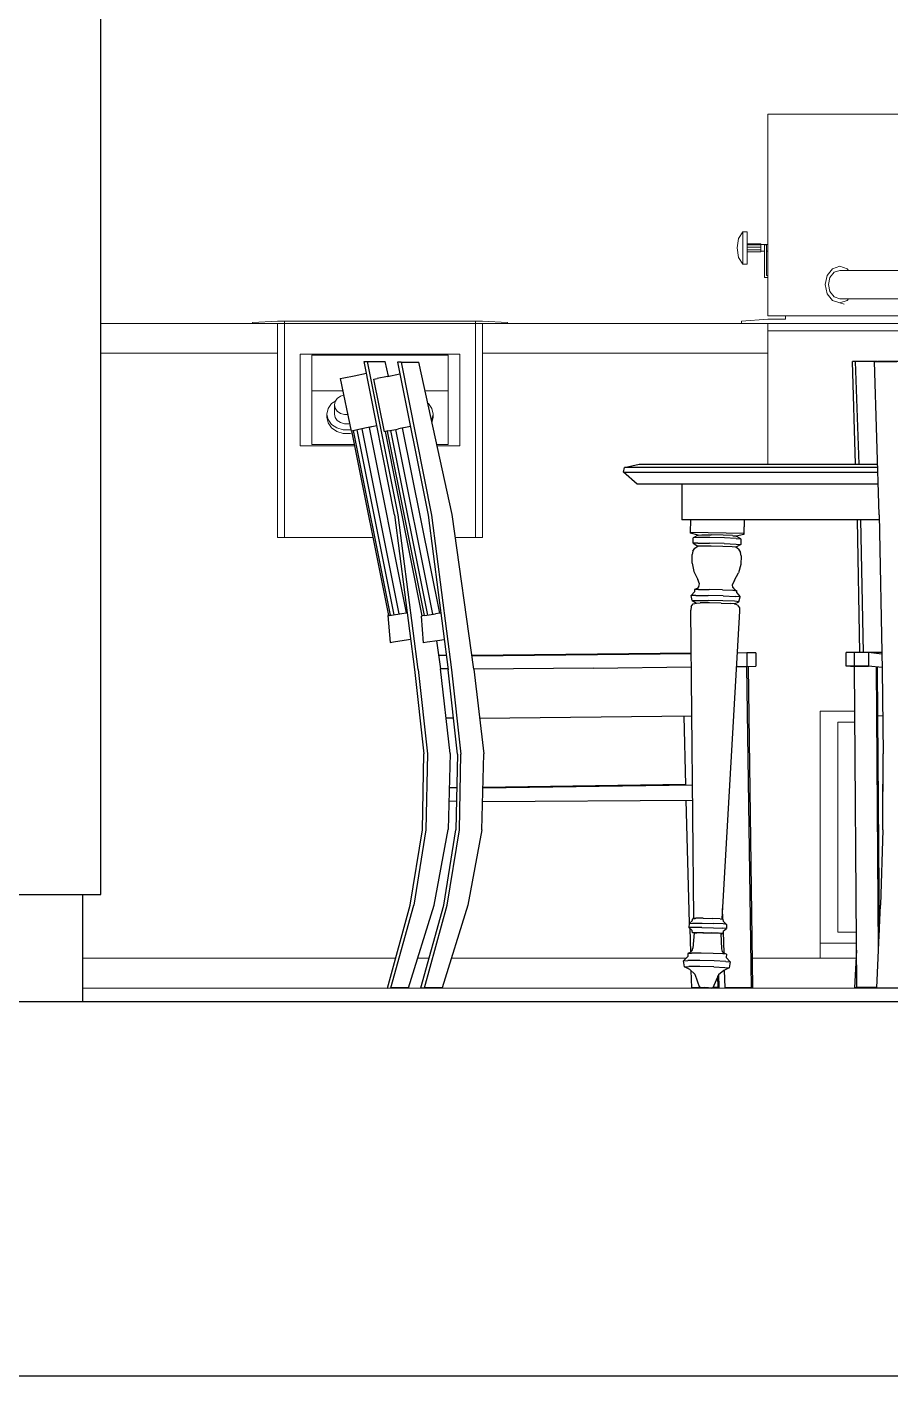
# Model space of a CAD drawing. Header units: inches. Extents: x 0 to 22102, y -19958 to 0.
# Drawn here: x 18659.5 to 18707.8, y -9815.3 to -9739.7 of the extents above; entities that cross this region are included whole.
import ezdxf

# ---------------------------------------------------------------- set-up
doc = ezdxf.new("R2010")
doc.units = ezdxf.units.IN
doc.header["$MEASUREMENT"] = 0
doc.linetypes.add('HIDDEN2', pattern=[0.1875, 0.125, -0.0625])
for name, color, linetype in [('2', 2, 'Continuous'), ('6', 6, 'Continuous'), ('DOOR', 1, 'Continuous')]:
    doc.layers.add(name, color=color, linetype=linetype)

msp = doc.modelspace()

# ---------------------------------------------------------------- linework, layer by layer
at = {"layer": '2', "linetype": 'HIDDEN2'}
msp.add_line((18551.31181, -9794.30852), (19986.51546, -9794.30852), dxfattribs=at)
at = {"layer": '6'}
for p, q in [((18663.59246, -9788.30852), (18663.59246, -9671.90768)), ((18645.59246, -9788.30852), (18663.59246, -9788.30852)), ((18638.68027, -9794.30852), (18766.50465, -9794.30852)), ((18766.50465, -9815.30852), (18618.68027, -9815.30852))]:
    msp.add_line(p, q, dxfattribs=at)
at = {"layer": '6', "color": 30, "true_color": 0xf8991e}
msp.add_line((18662.59246, -9794.30852), (18662.59246, -9788.30852), dxfattribs=at)
at = {"layer": 'DOOR', "color": 4, "linetype": 'Continuous', "lineweight": 18, "transparency": 33554687}
for p, q in [((18700.98082, -9744.57171), (18700.98082, -9755.88051)), ((18700.98082, -9744.57171), (18737.85582, -9744.57171)), ((18699.25162, -9752.07002), (18699.32432, -9751.53452)), ((18699.57442, -9751.16662), (18699.32432, -9751.53452)), ((18699.57442, -9752.97352), (18699.57442, -9751.16662)), ((18699.81942, -9751.16662), (18699.57442, -9751.16662)), ((18699.81942, -9752.97352), (18699.81942, -9751.16662)), ((18699.32432, -9752.60562), (18699.25162, -9752.07002)), ((18700.58012, -9751.83772), (18699.81942, -9751.83772)), ((18699.81942, -9751.89212), (18700.58012, -9751.89212)), ((18699.81942, -9752.02972), (18700.58012, -9752.02972)), ((18700.58012, -9752.18622), (18699.81942, -9752.18622)), ((18700.58012, -9752.28842), (18699.81942, -9752.28842)), ((18700.58012, -9751.83772), (18700.58012, -9752.28842)), ((18700.58012, -9751.88692), (18700.98082, -9751.88692)), ((18700.78242, -9752.25321), (18700.58012, -9752.25321)), ((18700.78242, -9751.90252), (18700.89742, -9751.90252)), ((18700.78242, -9751.90252), (18700.78242, -9753.72202)), ((18700.89742, -9751.90252), (18700.89742, -9753.62392)), ((18700.98082, -9752.25321), (18700.89742, -9752.25321)), ((18699.57442, -9752.97352), (18699.32432, -9752.60562)), ((18699.57442, -9752.97352), (18699.81942, -9752.97352)), ((18704.59692, -9753.23822), (18705.01232, -9753.10122)), ((18705.01232, -9753.10122), (18705.42782, -9753.23822)), ((18700.78242, -9753.72202), (18700.98082, -9753.72202)), ((18700.89742, -9753.62392), (18700.98082, -9753.62392)), ((18704.18142, -9754.12382), (18704.29272, -9753.61252)), ((18704.29272, -9753.61252), (18704.59692, -9753.23822)), ((18704.45372, -9753.72692), (18704.36732, -9754.12382)), ((18704.45372, -9753.72692), (18704.68982, -9753.43632)), ((18704.68982, -9753.43632), (18705.01232, -9753.33002)), ((18733.82262, -9753.33002), (18705.01392, -9753.33002)), ((18705.50241, -9753.33002), (18705.42782, -9753.23822)), ((18704.29272, -9754.63512), (18704.18142, -9754.12382)), ((18704.36732, -9754.12382), (18704.45372, -9754.52072)), ((18704.68982, -9754.81122), (18704.45372, -9754.52072)), ((18704.59692, -9755.00942), (18704.29272, -9754.63512)), ((18705.01232, -9755.14641), (18704.59692, -9755.00942)), ((18704.68982, -9754.81122), (18705.01232, -9754.91762)), ((18705.42782, -9755.00942), (18705.01232, -9755.14641)), ((18705.25219, -9755.2255), (18705.01232, -9755.14641)), ((18705.01392, -9754.91762), (18733.82262, -9754.91762)), ((18705.50241, -9754.91762), (18705.42782, -9755.00942)), ((18699.49662, -9756.18181), (18700.98082, -9756.06002)), ((18737.85582, -9755.88051), (18700.98082, -9755.88051)), ((18701.96042, -9756.06002), (18700.98082, -9756.06002)), ((18701.96042, -9756.06002), (18701.96042, -9755.88051)), ((18673.49022, -9756.30852), (18663.59246, -9756.30852)), ((18673.49043, -9756.18112), (18672.08952, -9756.25762)), ((18672.08952, -9756.30852), (18672.08952, -9756.25762)), ((18673.49022, -9756.30852), (18673.49022, -9757.97822)), ((18684.99042, -9756.18112), (18673.49043, -9756.18112)), ((18673.49043, -9756.30852), (18673.88773, -9756.30752)), ((18684.99042, -9756.30852), (18673.49043, -9756.30852)), ((18673.88773, -9756.18112), (18673.88773, -9756.30752)), ((18673.88773, -9756.30132), (18684.59313, -9756.30132)), ((18673.88773, -9756.30752), (18684.59313, -9756.30752)), ((18673.88773, -9768.30852), (18673.88773, -9756.30852)), ((18684.59313, -9756.30132), (18684.59313, -9756.18112)), ((18684.59313, -9756.30752), (18684.99042, -9756.30852)), ((18684.59313, -9768.30852), (18684.59313, -9756.30852)), ((18684.99042, -9756.18112), (18686.39142, -9756.25762)), ((18684.99042, -9768.30852), (18684.99042, -9756.30852)), ((18684.99082, -9757.97822), (18684.99082, -9756.30852)), ((18750.89452, -9756.30852), (18684.99082, -9756.30852)), ((18686.39142, -9756.25762), (18686.39142, -9756.30852)), ((18699.49662, -9756.30852), (18699.49662, -9756.18181)), ((18700.98082, -9756.30852), (18700.98082, -9764.18505)), ((18737.85582, -9756.71002), (18700.98082, -9756.71002)), ((18673.49022, -9757.97822), (18663.59246, -9757.97822)), ((18673.49043, -9757.97822), (18673.49043, -9768.30852)), ((18674.77092, -9758.01742), (18674.77092, -9763.16022)), ((18683.70993, -9758.01742), (18674.77092, -9758.01742)), ((18683.06183, -9758.08592), (18675.41902, -9758.08592)), ((18675.41902, -9763.09172), (18675.41902, -9758.08592)), ((18675.41902, -9758.09142), (18683.06183, -9758.09142)), ((18683.06183, -9763.09172), (18683.06183, -9758.08592)), ((18683.70993, -9758.01742), (18683.70993, -9763.16022)), ((18700.98082, -9757.97822), (18684.99082, -9757.97822)), ((18684.99082, -9768.30852), (18684.99093, -9757.97822)), ((18675.41902, -9760.08991), (18677.15627, -9760.08991)), ((18676.75957, -9760.63877), (18676.52282, -9760.80042)), ((18676.73342, -9760.67562), (18676.69232, -9760.86511)), ((18676.73342, -9760.67562), (18676.85162, -9760.50902)), ((18676.85162, -9760.50902), (18677.03282, -9760.38532)), ((18677.2064, -9760.33394), (18677.03282, -9760.38532)), ((18681.76477, -9760.08991), (18683.06183, -9760.08991)), ((18676.26302, -9761.38101), (18676.33003, -9761.07212)), ((18676.26302, -9761.38101), (18676.33003, -9761.69002)), ((18676.26302, -9761.38101), (18676.26302, -9761.57532)), ((18676.33003, -9761.07212), (18676.52282, -9760.80042)), ((18676.73342, -9761.05462), (18676.69232, -9760.86511)), ((18676.69232, -9761.38101), (18676.69232, -9760.86511)), ((18676.69232, -9761.38101), (18676.73342, -9761.57052)), ((18676.73342, -9761.05462), (18676.85162, -9761.22122)), ((18677.03282, -9761.34482), (18676.85162, -9761.22122)), ((18677.25512, -9761.41062), (18677.03282, -9761.34482)), ((18677.25512, -9761.41062), (18677.42756, -9761.41062)), ((18681.95812, -9760.80042), (18681.91391, -9760.77023)), ((18681.95812, -9760.80042), (18682.15093, -9761.07212)), ((18682.15093, -9761.07212), (18682.21783, -9761.38101)), ((18682.21783, -9761.38101), (18682.15093, -9761.69002)), ((18682.21783, -9761.38101), (18682.21783, -9761.57532)), ((18676.33003, -9761.88422), (18676.26302, -9761.57532)), ((18676.33003, -9761.69002), (18676.52282, -9761.96172)), ((18676.52282, -9762.15592), (18676.33003, -9761.88422)), ((18676.52282, -9761.96172), (18676.81822, -9762.16332)), ((18676.81822, -9762.35762), (18676.52282, -9762.15592)), ((18676.85162, -9761.73712), (18676.73342, -9761.57052)), ((18676.81822, -9762.16332), (18677.18053, -9762.27062)), ((18677.03282, -9761.86072), (18676.85162, -9761.73712)), ((18677.25512, -9761.92652), (18677.03282, -9761.86072)), ((18677.49163, -9761.92652), (18677.25512, -9761.92652)), ((18677.53113, -9761.91482), (18677.49163, -9761.92652)), ((18682.15093, -9761.69002), (18682.12389, -9761.72811)), ((18682.21783, -9761.57532), (18682.1545, -9761.86772)), ((18677.18053, -9762.46492), (18676.81822, -9762.35762)), ((18677.18053, -9762.27062), (18677.56612, -9762.27062)), ((18677.56612, -9762.46492), (18677.18053, -9762.46492)), ((18677.56612, -9762.27062), (18677.60203, -9762.25998)), ((18677.68708, -9762.4291), (18677.56612, -9762.46492)), ((18677.83326, -9763.16022), (18674.77092, -9763.16022)), ((18677.83434, -9763.16562), (18674.77092, -9763.16562)), ((18677.81957, -9763.09172), (18675.41902, -9763.09172)), ((18683.06183, -9763.09172), (18682.42282, -9763.09172)), ((18683.70993, -9763.16022), (18682.43783, -9763.16022)), ((18683.70993, -9763.16562), (18682.43902, -9763.16562)), ((18673.49043, -9768.30852), (18678.86266, -9768.30852)), ((18683.465, -9768.30852), (18684.99042, -9768.30852)), ((18705.84199, -9778.04652), (18703.91832, -9778.04652)), ((18703.91832, -9778.04652), (18703.91832, -9791.88882)), ((18704.89932, -9778.65842), (18705.84638, -9778.65842)), ((18704.89932, -9778.65842), (18704.89932, -9790.43452)), ((18704.89932, -9790.43452), (18705.93087, -9790.43452)), ((18703.91832, -9791.04652), (18705.93526, -9791.04652)), ((18662.59246, -9791.88882), (18680.11885, -9791.88882)), ((18681.99437, -9791.88882), (18681.35806, -9791.88882)), ((18696.39342, -9791.88882), (18683.23365, -9791.88882)), ((18700.09536, -9791.88882), (18705.9171, -9791.88882))]:
    msp.add_line(p, q, dxfattribs=at)
at = {"layer": 'DOOR', "color": 4, "linetype": 'Continuous', "lineweight": 25, "transparency": 33554687}
for p, q in [((18677.79137, -9759.23696), (18678.48114, -9759.09497)), ((18678.35173, -9758.44633), (18678.54727, -9758.44421)), ((18680.06338, -9767.02608), (18678.35173, -9758.44633)), ((18678.54727, -9758.44421), (18679.5349, -9758.43352)), ((18680.25891, -9767.02397), (18678.54727, -9758.44421)), ((18679.71664, -9759.26345), (18679.5349, -9758.43352)), ((18679.66639, -9759.27378), (18680.35616, -9759.13194)), ((18680.42229, -9758.48188), (18680.22676, -9758.484)), ((18680.22676, -9758.484), (18681.93841, -9767.05455)), ((18680.42229, -9758.48188), (18681.40992, -9758.4712)), ((18680.42229, -9758.48188), (18682.13394, -9767.05243)), ((18683.28427, -9767.02138), (18681.40992, -9758.4712)), ((18705.87769, -9758.43352), (18705.72126, -9758.44421)), ((18705.89281, -9764.18505), (18705.72126, -9758.44421)), ((18705.87769, -9758.43352), (18706.06732, -9764.18505)), ((18707.08897, -9758.43559), (18705.87769, -9758.43352)), ((18706.96289, -9758.44421), (18707.11932, -9758.43352)), ((18707.21928, -9767.02397), (18706.96289, -9758.44421)), ((18706.96289, -9758.44421), (18708.1975, -9758.44633)), ((18708.35393, -9758.43563), (18707.11932, -9758.43352)), ((18677.01394, -9759.397), (18677.20909, -9759.35682)), ((18677.01394, -9759.397), (18677.6182, -9762.33867)), ((18677.20909, -9759.35682), (18677.79137, -9759.23696)), ((18678.88897, -9759.43365), (18679.08412, -9759.39352)), ((18679.49323, -9762.37216), (18678.88897, -9759.43365)), ((18679.66639, -9759.27378), (18679.08412, -9759.39352)), ((18678.39563, -9762.17863), (18677.81335, -9762.29849)), ((18679.06868, -9762.04008), (18678.39563, -9762.17863)), ((18678.74545, -9762.10662), (18678.63559, -9762.12924)), ((18678.6356, -9762.12932), (18680.71331, -9772.52605)), ((18680.94371, -9762.07389), (18680.27065, -9762.2123)), ((18682.58834, -9772.54861), (18680.51063, -9762.16304)), ((18677.81335, -9762.29849), (18677.6182, -9762.33867)), ((18679.73561, -9772.67442), (18677.66699, -9762.32862)), ((18679.83411, -9772.65947), (18677.76457, -9762.30854)), ((18680.03029, -9772.6297), (18677.95893, -9762.26858)), ((18680.32416, -9772.58511), (18678.25006, -9762.2086)), ((18679.68838, -9762.33203), (18679.49323, -9762.37216)), ((18681.61064, -9772.69683), (18679.54202, -9762.36213)), ((18679.63959, -9762.34206), (18681.70914, -9772.68189)), ((18679.68838, -9762.33203), (18680.12509, -9762.24223)), ((18679.83396, -9762.30215), (18681.90532, -9772.65216)), ((18680.12509, -9762.24223), (18680.27065, -9762.2123)), ((18682.19919, -9772.60761), (18680.12509, -9762.24223)), ((18692.88454, -9764.64991), (18692.94612, -9764.38814)), ((18692.94612, -9764.38814), (18693.76677, -9764.18505)), ((18707.14051, -9764.38814), (18692.94612, -9764.38814)), ((18693.76677, -9764.18505), (18707.13445, -9764.18505)), ((18693.64857, -9765.30729), (18692.88454, -9764.64991)), ((18692.88454, -9764.64991), (18707.14834, -9764.64991)), ((18707.16798, -9765.30729), (18693.64857, -9765.30729)), ((18696.15663, -9765.30729), (18696.15663, -9767.30729)), ((18680.06338, -9767.02608), (18681.18189, -9775.7056)), ((18681.37742, -9775.70348), (18680.25891, -9767.02397)), ((18681.93841, -9767.05455), (18683.05692, -9775.72475)), ((18682.13394, -9767.05243), (18683.25245, -9775.72263)), ((18684.50178, -9775.69229), (18683.28427, -9767.02138)), ((18707.22458, -9767.30729), (18696.15663, -9767.30729)), ((18696.63963, -9767.99587), (18696.65622, -9767.32403)), ((18699.65846, -9767.30729), (18699.6378, -9768.14394)), ((18699.65755, -9767.30729), (18699.63872, -9768.0699)), ((18705.98295, -9767.30729), (18706.12213, -9774.75113)), ((18706.16633, -9767.30729), (18706.31895, -9774.75113)), ((18707.21928, -9767.02397), (18707.38157, -9775.70348)), ((18696.63871, -9768.0699), (18696.63963, -9767.99587)), ((18697.07345, -9768.16861), (18696.63871, -9768.0699)), ((18696.63963, -9767.99587), (18699.63872, -9768.0699)), ((18697.07345, -9768.16861), (18696.79905, -9768.31808)), ((18697.07345, -9768.16861), (18697.2765, -9768.1582)), ((18697.2765, -9768.1582), (18697.80771, -9768.16179)), ((18698.46417, -9768.17799), (18697.80771, -9768.16179)), ((18698.99514, -9768.20063), (18698.46417, -9768.17799)), ((18698.99514, -9768.20063), (18699.19781, -9768.22105)), ((18699.19781, -9768.22105), (18699.03442, -9768.22942)), ((18699.6378, -9768.14394), (18699.19781, -9768.22105)), ((18699.4645, -9768.38388), (18699.19781, -9768.22105)), ((18699.6378, -9768.14394), (18699.63872, -9768.0699)), ((18696.78033, -9769.06957), (18696.89345, -9768.90556)), ((18696.79134, -9768.63039), (18696.79905, -9768.31808)), ((18697.0461, -9768.61734), (18696.79134, -9768.63039)), ((18696.79134, -9768.63039), (18697.05803, -9768.79323)), ((18697.05381, -9768.30503), (18696.79905, -9768.31808)), ((18696.89345, -9768.90556), (18697.05803, -9768.79323)), ((18697.0461, -9768.61734), (18697.71261, -9768.62184)), ((18697.72033, -9768.30953), (18697.05381, -9768.30503)), ((18697.26108, -9768.78282), (18697.05803, -9768.79323)), ((18697.79228, -9768.78641), (18697.26108, -9768.78282)), ((18698.53628, -9768.64217), (18697.71261, -9768.62184)), ((18698.544, -9768.32986), (18697.72033, -9768.30953)), ((18698.44875, -9768.80261), (18697.79228, -9768.78641)), ((18698.97972, -9768.82525), (18698.44875, -9768.80261)), ((18698.53628, -9768.64217), (18699.2025, -9768.67057)), ((18699.21021, -9768.35826), (18698.544, -9768.32986)), ((18699.18238, -9768.84567), (18698.97972, -9768.82525)), ((18699.45679, -9768.69619), (18699.18238, -9768.84567)), ((18699.34122, -9768.96598), (18699.18238, -9768.84567)), ((18699.2025, -9768.67057), (18699.45679, -9768.69619)), ((18699.21021, -9768.35826), (18699.4645, -9768.38388)), ((18699.34122, -9768.96598), (18699.44611, -9769.13538)), ((18699.4645, -9768.38388), (18699.45679, -9768.69619)), ((18696.72834, -9769.74565), (18696.73383, -9769.26329)), ((18696.72834, -9769.74565), (18696.83491, -9770.21613)), ((18696.78033, -9769.06957), (18696.73383, -9769.26329)), ((18699.48299, -9769.33116), (18699.44611, -9769.13538)), ((18699.48299, -9769.33116), (18699.46467, -9769.8132)), ((18696.83491, -9770.21613), (18697.04775, -9770.64906)), ((18699.10106, -9770.69975), (18699.335, -9770.27784)), ((18699.46467, -9769.8132), (18699.335, -9770.27784)), ((18696.87343, -9771.22567), (18696.87035, -9771.35036)), ((18697.01835, -9771.17022), (18696.87343, -9771.22567)), ((18697.10027, -9771.21405), (18696.87343, -9771.22567)), ((18697.11821, -9771.05148), (18697.01835, -9771.17022)), ((18697.14797, -9770.89923), (18697.04775, -9770.64906)), ((18697.10027, -9771.21405), (18697.69372, -9771.21805)), ((18697.11821, -9771.05148), (18697.14797, -9770.89923)), ((18698.4271, -9771.23616), (18697.69372, -9771.21805)), ((18698.4271, -9771.23616), (18699.02029, -9771.26144)), ((18699.10106, -9770.69975), (18698.98861, -9770.94467)), ((18699.01082, -9771.0982), (18698.98861, -9770.94467)), ((18699.01082, -9771.0982), (18699.1047, -9771.22172)), ((18699.02029, -9771.26144), (18699.24671, -9771.28425)), ((18699.1047, -9771.22172), (18699.24671, -9771.28425)), ((18696.87035, -9771.35036), (18696.68416, -9771.56277)), ((18696.94557, -9771.54938), (18696.68416, -9771.56277)), ((18696.73248, -9771.84103), (18696.68416, -9771.56277)), ((18696.73248, -9771.84103), (18696.98334, -9771.82818)), ((18696.73248, -9771.84103), (18696.97938, -9771.97829)), ((18696.79756, -9772.03117), (18696.97938, -9771.97829)), ((18696.94557, -9771.54938), (18697.62946, -9771.55399)), ((18696.97938, -9771.97829), (18697.18243, -9771.96788)), ((18696.98334, -9771.82818), (18697.63965, -9771.83261)), ((18697.71364, -9771.97147), (18697.18243, -9771.96788)), ((18698.4746, -9771.57485), (18697.62946, -9771.55399)), ((18698.45071, -9771.85263), (18697.63965, -9771.83261)), ((18698.3701, -9771.98767), (18697.71364, -9771.97147)), ((18698.3701, -9771.98767), (18698.90107, -9772.01031)), ((18699.10672, -9771.88059), (18698.45071, -9771.85263)), ((18698.4746, -9771.57485), (18699.15819, -9771.60399)), ((18699.10374, -9772.03073), (18698.90107, -9772.01031)), ((18699.10374, -9772.03073), (18699.35711, -9771.90582)), ((18699.35711, -9771.90582), (18699.10672, -9771.88059)), ((18699.41911, -9771.63028), (18699.15819, -9771.60399)), ((18699.24363, -9771.40895), (18699.24671, -9771.28425)), ((18699.24363, -9771.40895), (18699.41911, -9771.63028)), ((18699.35711, -9771.90582), (18699.41911, -9771.63028)), ((18679.68637, -9772.68189), (18679.73561, -9772.67442)), ((18679.73561, -9772.67442), (18679.68637, -9772.68189)), ((18679.68637, -9772.68189), (18679.80828, -9774.18586)), ((18679.78486, -9772.66695), (18679.73561, -9772.67442)), ((18679.78486, -9772.66695), (18679.88336, -9772.652)), ((18679.83411, -9772.65947), (18679.88336, -9772.652)), ((18679.88336, -9772.652), (18680.47109, -9772.56281)), ((18680.47109, -9772.56281), (18680.71331, -9772.52605)), ((18680.77102, -9772.51729), (18680.71331, -9772.52605)), ((18681.61064, -9772.69683), (18681.5614, -9772.70429)), ((18681.5614, -9772.70429), (18681.61064, -9772.69683)), ((18681.68331, -9774.20664), (18681.5614, -9772.70429)), ((18681.70914, -9772.68189), (18681.61064, -9772.69683)), ((18681.75838, -9772.67443), (18681.70914, -9772.68189)), ((18681.75838, -9772.67443), (18681.70914, -9772.68189)), ((18681.75838, -9772.67443), (18681.70914, -9772.68189)), ((18681.75838, -9772.67443), (18682.34612, -9772.58533)), ((18682.58834, -9772.54862), (18682.34612, -9772.58533)), ((18682.64605, -9772.53986), (18682.58834, -9772.54861)), ((18696.67967, -9772.17931), (18696.669, -9772.36831)), ((18696.83723, -9789.6501), (18696.669, -9772.36831)), ((18696.67967, -9772.17931), (18696.79756, -9772.03117)), ((18699.39449, -9772.43559), (18698.40706, -9789.68886)), ((18699.28273, -9772.09252), (18699.10374, -9772.03073)), ((18699.28273, -9772.09252), (18699.39316, -9772.24629)), ((18699.39316, -9772.24629), (18699.39449, -9772.43559)), ((18679.80828, -9774.18586), (18680.00527, -9774.15596)), ((18680.00527, -9774.15596), (18680.59301, -9774.06677)), ((18680.59301, -9774.06677), (18680.96346, -9774.01055)), ((18681.8803, -9774.17678), (18681.68331, -9774.20664)), ((18682.46804, -9774.08768), (18681.8803, -9774.17678)), ((18682.4057, -9774.09713), (18682.62675, -9775.6731)), ((18682.83848, -9774.03153), (18682.46804, -9774.08768)), ((18682.95294, -9774.91871), (18682.52159, -9774.92339)), ((18684.39097, -9774.90314), (18696.69237, -9774.76987)), ((18684.39662, -9774.94338), (18696.69277, -9774.81032)), ((18699.7994, -9774.7767), (18699.26017, -9774.78253)), ((18700.29719, -9774.77131), (18699.7994, -9774.7767)), ((18699.7994, -9774.7767), (18699.80752, -9775.52666)), ((18700.29719, -9774.77131), (18700.30531, -9775.52127)), ((18705.82377, -9774.75113), (18705.3704, -9774.75653)), ((18705.3704, -9775.50729), (18705.3704, -9774.75653)), ((18705.82377, -9774.75113), (18705.82377, -9775.5019)), ((18707.36376, -9774.75113), (18705.82377, -9774.75113)), ((18707.0654, -9774.75113), (18706.61203, -9774.75653)), ((18707.36549, -9774.84366), (18706.61203, -9774.75653)), ((18706.61203, -9774.75653), (18706.61203, -9775.50729)), ((18681.18189, -9775.7056), (18681.70184, -9780.4385)), ((18681.37742, -9775.70348), (18681.89737, -9780.43638)), ((18683.04967, -9775.66851), (18682.62675, -9775.6731)), ((18683.18018, -9780.41815), (18682.62675, -9775.6731)), ((18683.57687, -9780.45257), (18683.05692, -9775.72475)), ((18683.25245, -9775.72263), (18683.7724, -9780.45046)), ((18691.18247, -9775.61999), (18684.50178, -9775.69228)), ((18684.50178, -9775.69229), (18685.0552, -9780.43225)), ((18691.18247, -9775.61999), (18696.70007, -9775.56028)), ((18699.21722, -9775.53304), (18699.80752, -9775.52666)), ((18699.80752, -9775.52666), (18700.30531, -9775.52127)), ((18700.06569, -9793.52591), (18699.80752, -9775.52666)), ((18699.86859, -9775.526), (18700.11804, -9793.52534)), ((18705.82377, -9775.5019), (18705.3704, -9775.50729)), ((18705.82414, -9775.55976), (18705.3704, -9775.50729)), ((18705.82377, -9775.5019), (18706.61203, -9775.5019)), ((18705.82377, -9775.50729), (18706.61203, -9775.50699)), ((18705.82377, -9775.50729), (18705.95305, -9793.52588)), ((18707.37956, -9775.59605), (18706.61203, -9775.50729)), ((18707.17972, -9791.43973), (18707.06578, -9775.55976)), ((18707.13579, -9778.29206), (18707.12641, -9775.56678)), ((18707.38157, -9775.70348), (18707.44896, -9780.43638)), ((18683.3546, -9778.43148), (18682.94898, -9778.43587)), ((18696.72697, -9778.32329), (18684.82401, -9778.45209)), ((18696.26267, -9778.32831), (18696.37087, -9782.16533)), ((18707.41886, -9778.32261), (18707.13579, -9778.29206)), ((18707.2263, -9790.44313), (18707.14499, -9778.29305)), ((18681.62071, -9784.68619), (18681.70184, -9780.4385)), ((18681.89737, -9780.43638), (18681.81624, -9784.68407)), ((18683.18018, -9780.41815), (18683.06622, -9784.67969)), ((18683.57687, -9780.45257), (18683.49574, -9784.69571)), ((18683.69127, -9784.69359), (18683.7724, -9780.45046)), ((18684.94125, -9784.68921), (18685.0552, -9780.43225)), ((18707.42112, -9784.68407), (18707.44896, -9780.43638)), ((18683.1292, -9782.32467), (18683.54119, -9782.31845)), ((18685.00422, -9782.33672), (18696.76431, -9782.1594)), ((18685.0053, -9782.29635), (18696.36972, -9782.12481)), ((18707.42979, -9783.00707), (18707.42482, -9782.12453)), ((18683.52641, -9783.09171), (18683.10861, -9783.09445)), ((18684.98364, -9783.10568), (18696.77277, -9783.02827)), ((18696.58939, -9789.91492), (18696.39527, -9783.03075)), ((18680.93889, -9788.90678), (18681.62071, -9784.68619)), ((18681.81624, -9784.68407), (18681.13443, -9788.90466)), ((18682.28556, -9788.90603), (18683.06622, -9784.67969)), ((18682.81392, -9788.91177), (18683.49574, -9784.69571)), ((18683.00945, -9788.90966), (18683.69127, -9784.69359)), ((18684.94125, -9784.68921), (18684.16059, -9788.91102)), ((18707.42112, -9784.68407), (18707.2982, -9788.90466)), ((18679.65969, -9793.55852), (18680.93889, -9788.90678)), ((18679.85522, -9793.5564), (18681.13443, -9788.90466)), ((18680.84286, -9793.5457), (18682.28556, -9788.90603)), ((18681.53972, -9793.54036), (18682.81392, -9788.91177)), ((18681.73025, -9793.5564), (18683.00945, -9788.90966)), ((18684.16059, -9788.91102), (18682.71788, -9793.54571)), ((18698.45807, -9789.694), (18698.44112, -9789.09362)), ((18707.08079, -9793.5564), (18707.2982, -9788.90466)), ((18696.56279, -9789.9367), (18696.55701, -9790.17076)), ((18696.75814, -9790.16045), (18696.55701, -9790.17076)), ((18696.55701, -9790.17076), (18696.73062, -9790.3279)), ((18696.56279, -9789.9367), (18696.74395, -9789.78832)), ((18696.56279, -9789.9367), (18696.76392, -9789.92639)), ((18696.74395, -9789.78832), (18696.7783, -9789.65312)), ((18697.28431, -9790.164), (18696.75814, -9790.16045)), ((18696.76392, -9789.92639), (18697.29009, -9789.92995)), ((18696.93959, -9789.64486), (18696.7783, -9789.65312)), ((18696.7783, -9789.65312), (18696.91019, -9789.66641)), ((18696.83728, -9789.65458), (18696.93302, -9789.64967)), ((18697.36155, -9789.6477), (18696.93959, -9789.64486)), ((18697.28431, -9790.164), (18697.93456, -9790.18005)), ((18697.29009, -9789.92995), (18697.94034, -9789.946)), ((18697.36155, -9789.6477), (18697.88301, -9789.66058)), ((18698.30479, -9789.67856), (18697.88301, -9789.66058)), ((18698.46628, -9789.96842), (18697.94034, -9789.946)), ((18698.30479, -9789.67856), (18698.46578, -9789.69478)), ((18698.49342, -9789.8315), (18698.46578, -9789.69478)), ((18698.66703, -9789.98864), (18698.46628, -9789.96842)), ((18698.49342, -9789.8315), (18698.66703, -9789.98864)), ((18698.66703, -9789.98864), (18698.66125, -9790.2227)), ((18696.59764, -9790.20753), (18696.63579, -9791.56063)), ((18696.75826, -9790.46463), (18696.73062, -9790.3279)), ((18696.91955, -9790.45636), (18696.75826, -9790.46463)), ((18696.85159, -9790.47403), (18696.75826, -9790.46463)), ((18696.85223, -9790.46695), (18696.77444, -9791.32883)), ((18696.85223, -9790.46695), (18696.99556, -9790.4596)), ((18697.34151, -9790.45921), (18696.91955, -9790.45636)), ((18697.37053, -9790.46213), (18696.99556, -9790.4596)), ((18697.34151, -9790.45921), (18697.86298, -9790.47208)), ((18697.37053, -9790.46213), (18697.83391, -9790.47357)), ((18698.20871, -9790.48955), (18697.83391, -9790.47357)), ((18697.86298, -9790.47208), (18698.28475, -9790.49006)), ((18697.93456, -9790.18005), (18698.4605, -9790.20247)), ((18698.35177, -9790.50396), (18698.20871, -9790.48955)), ((18698.44574, -9790.50628), (18698.28475, -9790.49006)), ((18698.35177, -9790.50396), (18698.38693, -9791.36864)), ((18698.35206, -9790.51108), (18698.44574, -9790.50628)), ((18698.35211, -9790.51219), (18698.40437, -9790.5117)), ((18698.48009, -9790.37109), (18698.44574, -9790.50628)), ((18698.66125, -9790.2227), (18698.4605, -9790.20247)), ((18698.47747, -9790.38139), (18698.51201, -9791.60478)), ((18698.48009, -9790.37109), (18698.66125, -9790.2227)), ((18696.4958, -9791.61415), (18696.49142, -9791.79149)), ((18696.63021, -9791.56635), (18696.4958, -9791.61415)), ((18696.4958, -9791.61415), (18696.70181, -9791.60359)), ((18696.72986, -9791.4643), (18696.63021, -9791.56635)), ((18697.24077, -9791.60723), (18696.70181, -9791.60359)), ((18696.72986, -9791.4643), (18696.77444, -9791.32883)), ((18697.9068, -9791.62367), (18697.24077, -9791.60723)), ((18698.44552, -9791.64663), (18697.9068, -9791.62367)), ((18698.38693, -9791.36864), (18698.42476, -9791.50614)), ((18698.42476, -9791.50614), (18698.51926, -9791.61298)), ((18698.65114, -9791.66735), (18698.44552, -9791.64663)), ((18698.65114, -9791.66735), (18698.51926, -9791.61298)), ((18698.65114, -9791.66735), (18698.64677, -9791.84469)), ((18705.93809, -9791.43973), (18705.83916, -9793.5564)), ((18696.49142, -9791.79149), (18696.2519, -9792.02937)), ((18696.2519, -9792.02937), (18696.50255, -9792.01652)), ((18696.30076, -9792.36334), (18696.2519, -9792.02937)), ((18696.30076, -9792.36334), (18696.5405, -9792.35106)), ((18696.5984, -9792.52268), (18696.30076, -9792.36334)), ((18697.15828, -9792.02095), (18696.50255, -9792.01652)), ((18697.16769, -9792.35529), (18696.5405, -9792.35106)), ((18697.96863, -9792.04095), (18697.15828, -9792.02095)), ((18697.94277, -9792.37442), (18697.16769, -9792.35529)), ((18697.94277, -9792.37442), (18698.56968, -9792.40115)), ((18698.62408, -9792.06889), (18697.96863, -9792.04095)), ((18698.80897, -9792.42526), (18698.50382, -9792.56972)), ((18698.56968, -9792.40115), (18698.80897, -9792.42526)), ((18698.62408, -9792.06889), (18698.87426, -9792.0941)), ((18698.87426, -9792.0941), (18698.64677, -9791.84469)), ((18698.87426, -9792.0941), (18698.80897, -9792.42526)), ((18696.5984, -9792.52268), (18696.88115, -9792.77966)), ((18696.66462, -9792.58286), (18696.69167, -9793.54211)), ((18696.88115, -9792.77966), (18697.15155, -9793.53634)), ((18698.20874, -9792.81243), (18697.90132, -9793.55484)), ((18698.19067, -9793.52588), (18698.18139, -9792.87849)), ((18698.50382, -9792.56972), (18698.20874, -9792.81243)), ((18698.24301, -9793.52531), (18698.23287, -9792.79259)), ((18698.53878, -9792.55317), (18698.56669, -9793.54213)), ((18679.65969, -9793.55852), (18679.85522, -9793.5564)), ((18680.84286, -9793.5457), (18679.85522, -9793.5564)), ((18681.73025, -9793.5564), (18681.53472, -9793.55852)), ((18682.71788, -9793.54571), (18681.73025, -9793.5564)), ((18697.15869, -9793.53705), (18696.69167, -9793.54211)), ((18697.22322, -9793.53266), (18697.15155, -9793.53634)), ((18697.22308, -9793.54354), (18697.15155, -9793.53634)), ((18697.16987, -9793.53965), (18697.20475, -9793.5417)), ((18697.41048, -9793.55153), (18697.22308, -9793.54354)), ((18697.22322, -9793.53266), (18697.4107, -9793.53393)), ((18697.2711, -9793.54559), (18697.30599, -9793.54764)), ((18697.30599, -9793.54764), (18697.36246, -9793.54948)), ((18697.64217, -9793.55725), (18697.41048, -9793.55153)), ((18697.64239, -9793.53965), (18697.4107, -9793.53393)), ((18697.52632, -9793.55484), (18697.46986, -9793.553)), ((18697.52632, -9793.55484), (18697.5828, -9793.55579)), ((18697.64217, -9793.55725), (18697.82966, -9793.55852)), ((18697.64239, -9793.53965), (18697.82979, -9793.54764)), ((18697.71915, -9793.55806), (18697.69022, -9793.55758)), ((18697.90132, -9793.55484), (18697.82966, -9793.55852)), ((18697.82979, -9793.54764), (18697.90132, -9793.55484)), ((18697.84802, -9793.55758), (18697.88294, -9793.55725)), ((18698.24301, -9793.52531), (18697.91207, -9793.52889)), ((18700.11804, -9793.52534), (18698.56669, -9793.54213)), ((18705.99559, -9793.5457), (18705.83916, -9793.5564)), ((18707.03519, -9793.55845), (18705.83916, -9793.5564)), ((18707.08224, -9793.52545), (18705.95305, -9793.52588)), ((18705.95305, -9793.52588), (18706.0054, -9793.54211)), ((18705.99559, -9793.5457), (18707.0812, -9793.54756)), ((18706.0054, -9793.54211), (18707.08148, -9793.54171)), ((18708.3154, -9793.55852), (18707.08079, -9793.5564))]:
    msp.add_line(p, q, dxfattribs=at)
at = {"layer": 'DOOR', "color": 4, "linetype": 'Continuous', "lineweight": 9, "transparency": 33554687}
msp.add_line((18766.50465, -9793.55852), (18662.59246, -9793.55852), dxfattribs=at)

doc.saveas('drawing.dxf')
